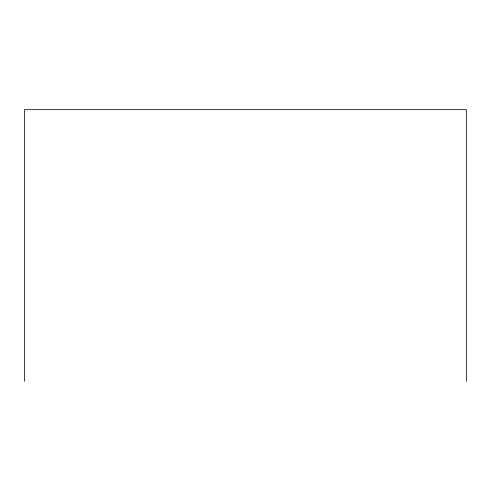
<?xml version="1.0" encoding="UTF-8"?>
<svg xmlns="http://www.w3.org/2000/svg" width="491" height="491" viewBox="0 0 491 491"><rect width="100%" height="100%" fill="white"/><g stroke="black" fill="none" stroke-linecap="round" stroke-linejoin="round"><path stroke-width="0.74" d="M466.45 381.341L466.45 109.659L24.55 109.659L24.55 381.341"/></g></svg>
